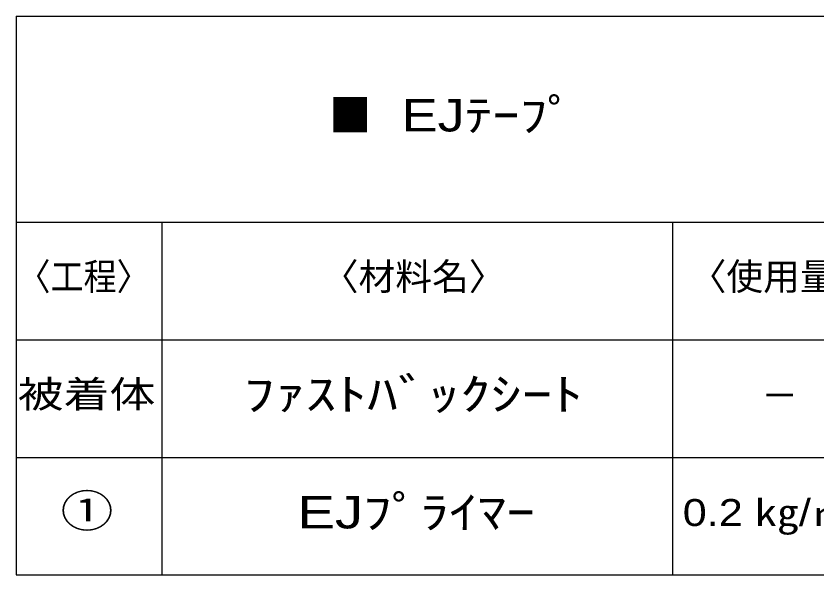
# Model space of a CAD drawing. Units: millimetres, scale not verified. Extents: x -113 to 82, y -64 to 50.
# Drawn here: x -70.7 to -16.2, y -55.6 to -17.6 of the extents above; entities that cross this region are included whole.
import ezdxf
from ezdxf.enums import TextEntityAlignment as Align

# ---------------------------------------------------------------- set-up
doc = ezdxf.new("R2010")
doc.units = ezdxf.units.MM
doc.header["$LTSCALE"] = 0.1
doc.layers.add('0-2_Z_O-文字', color=134, linetype='Continuous')
doc.styles.add('HGPｺﾞｼｯｸM', font='')
doc.styles.get('HGPｺﾞｼｯｸM').set_extended_font_data('HGPｺﾞｼｯｸM')

msp = doc.modelspace()

# ---------------------------------------------------------------- linework, layer by layer
at = {"layer": '0-2_Z_O-文字'}
for p, q in [((-70.7005, -17.5882), (-10.7005, -17.5882)), ((-70.7005, -17.5882), (-70.7005, -55.6146)), ((-70.7005, -31.6146), (-10.7005, -31.6146)), ((-70.7005, -39.6146), (-10.7005, -39.6146)), ((-70.7005, -47.6146), (-10.7005, -47.6146)), ((-70.7005, -55.6146), (-10.7005, -55.6146))]:
    msp.add_line(p, q, dxfattribs=at)
at = {"layer": '0-2_Z_O-文字', "color": 1}
for p, q in [((-60.7713, -31.6146), (-60.7713, -55.6146)), ((-26.0273, -31.6146), (-26.0273, -55.6146))]:
    msp.add_line(p, q, dxfattribs=at)

# ---------------------------------------------------------------- texts
at = {"layer": '0-2_Z_O-文字', "style": 'HGPｺﾞｼｯｸM'}
for s, height, width, p in [(' EJﾃｰﾌﾟ', 2.199, 1.25, (-45.4822, -26.1014)), ('〈工程〉', 1.833, 0.9, (-70.6027, -36.7822)), ('ﾌｧｽﾄﾊﾞｯｸｼｰﾄ', 2.199, 1.4, (-55.2013, -45.0766)), ('被着体', 1.833, 1.25, (-70.59, -44.7822)), ('①', 2.199, 1.2, (-67.6699, -53.0157)), ('EJﾌﾟﾗｲﾏｰ', 2.199, 1.3, (-51.5465, -53.107)), ('0.2 ㎏/㎡', 1.833, 1.2, (-25.3309, -52.8329))]:
    msp.add_text(s, height=height, dxfattribs=dict(at, width=width)).set_placement(p, align=Align.BOTTOM_LEFT)
at = {"layer": '0-2_Z_O-文字', "color": 11, "style": 'HGPｺﾞｼｯｸM', "width": 0.95}
msp.add_text('■', height=2.199, dxfattribs=at).set_placement((-49.3807, -26.1014), align=Align.BOTTOM_LEFT)
at = {"layer": '0-2_Z_O-文字', "style": 'HGPｺﾞｼｯｸM'}
for s, p in [('〈材料名〉', (-49.8904, -36.7822)), ('〈使用量〉', (-24.855, -36.7822)), ('－', (-19.9819, -44.8646))]:
    msp.add_text(s, height=1.833, dxfattribs=at).set_placement(p, align=Align.BOTTOM_LEFT)

doc.saveas('drawing.dxf')
